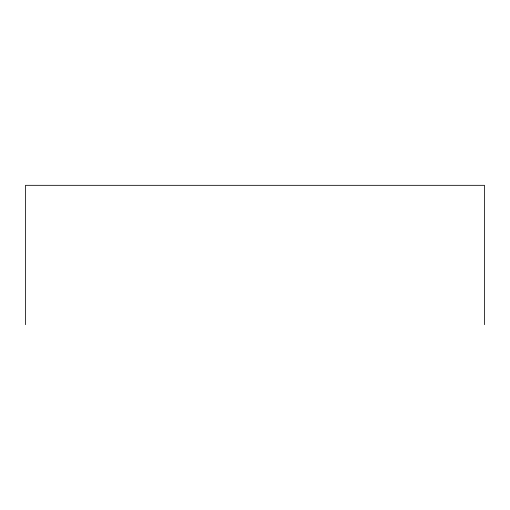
<?xml version="1.0" encoding="UTF-8"?>
<svg xmlns="http://www.w3.org/2000/svg" width="510" height="510" viewBox="0 0 510 510"><rect width="100%" height="100%" fill="white"/><g stroke="black" fill="none" stroke-linecap="round" stroke-linejoin="round"><path stroke-width="0.76" d="M484.5 324.672L484.5 185.328L25.5 185.328L25.5 324.672"/></g></svg>
